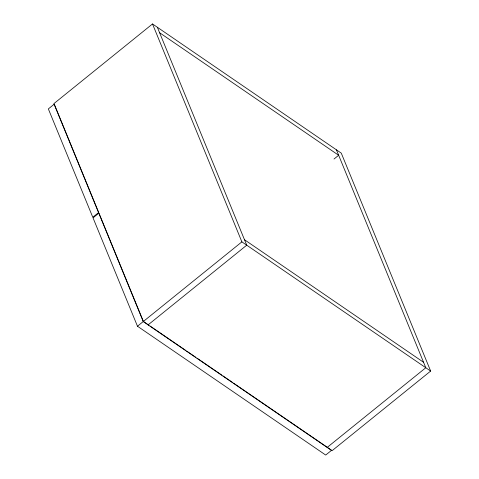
<?xml version="1.0" encoding="UTF-8"?>
<svg xmlns="http://www.w3.org/2000/svg" width="479" height="479" viewBox="0 0 479 479"><rect width="100%" height="100%" fill="white"/><g stroke="black" fill="none" stroke-linecap="round" stroke-linejoin="round"><path stroke-width="0.72" d="M152.508 23.95L53.87 103.644L143.245 321.559L332.019 450.757L430.651 371.063L341.282 153.148L152.508 23.95L241.883 241.865L430.651 371.063M54.265 104.129L48.349 108.913L92.782 217.262L98.704 212.484L54.546 104.823M334.019 159.022L338.659 155.274L159.597 32.722M148.945 325.241L143.389 321.439L98.949 213.089L93.034 217.873L137.473 326.223L241.883 241.865M148.101 324.882L246.733 245.188L157.363 27.273M327.163 447.434L425.801 367.74L336.426 149.825M244.5 239.739L423.568 362.292M150.178 326.085L185.355 350.161M186.588 351.005L195.845 357.346M197.085 358.19L221.771 375.081M223.004 375.931L232.261 382.266M233.495 383.11L331.624 450.266L325.702 455.05L137.473 326.223"/></g></svg>
